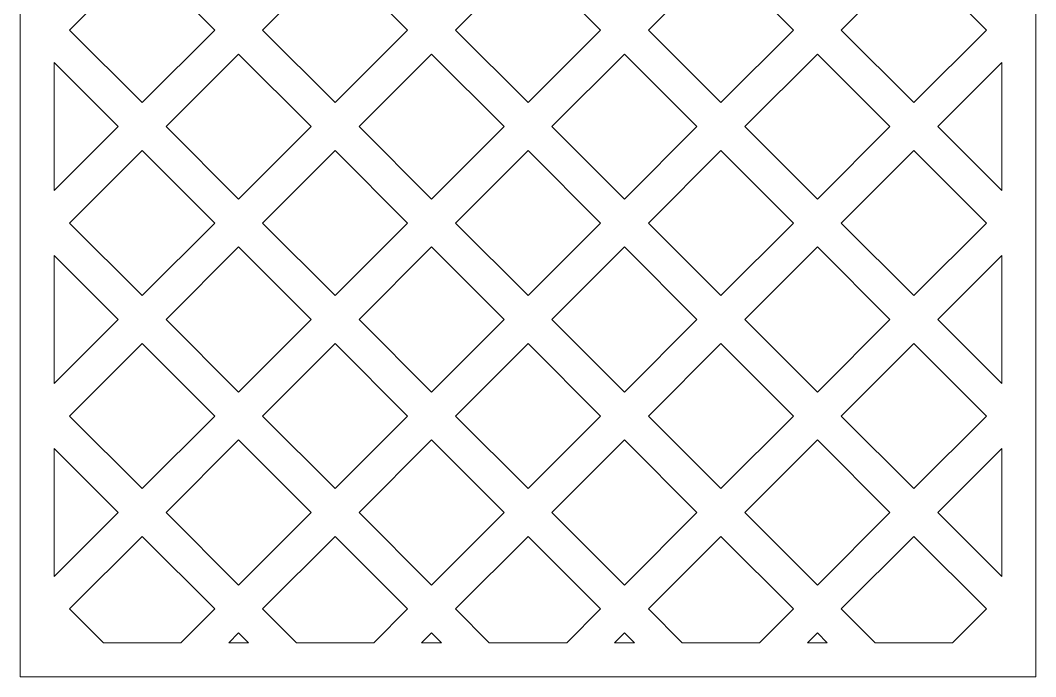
# Model space of a CAD drawing. Header units: centimetres. Extents: x 15 to 18.3, y -9.5 to 9.5.
# Drawn here: x 14.998 to 18.274, y -9.5 to -7.383 of the extents above; entities that cross this region are included whole.
import ezdxf

# ---------------------------------------------------------------- set-up
doc = ezdxf.new("R2010")
doc.units = ezdxf.units.CM
doc.header["$MEASUREMENT"] = 0
doc.layers.add('layer 1', color=7, linetype='Continuous')

msp = doc.modelspace()

# ---------------------------------------------------------------- linework, layer by layer
at = {"layer": 'layer 1', "color": 250, "lineweight": 9}
for points, knots in [([(14.99807, 9.5), (14.99807, 9.5), (14.99807, 9.5), (14.99807, 9.5), (14.99807, 9.5), (14.99807, 9.5), (18.27392, 9.5), (18.27392, 9.5), (18.27392, 9.5), (18.27392, 9.5), (18.27392, -9.5), (18.27392, -9.5), (18.27392, -9.5), (18.27392, -9.5), (14.99807, -9.5), (14.99807, -9.5), (14.99807, -9.5), (14.99807, -9.5), (14.99807, 9.5), (14.99807, 9.5)], [0, 0, 0, 0, 0.1666667, 0.1666667, 0.1666667, 0.1666667, 0.3333333, 0.3333333, 0.3333333, 0.3333333, 0.5, 0.5, 0.5, 0.5, 0.6666667, 0.6666667, 0.6666667, 0.6666667, 1, 1, 1, 1]), ([(15.62516, -7.41437), (15.62516, -7.41437), (15.62516, -7.41437), (15.62516, -7.41437), (15.62516, -7.41437), (15.62516, -7.41437), (15.39119, -7.18037), (15.39119, -7.18037), (15.39119, -7.18037), (15.39119, -7.18037), (15.15717, -7.41437), (15.15717, -7.41437), (15.15717, -7.41437), (15.15717, -7.41437), (15.39119, -7.64835), (15.39119, -7.64835), (15.39119, -7.64835), (15.39119, -7.64835), (15.62516, -7.41437), (15.62516, -7.41437)], [0, 0, 0, 0, 0.1666667, 0.1666667, 0.1666667, 0.1666667, 0.3333333, 0.3333333, 0.3333333, 0.3333333, 0.5, 0.5, 0.5, 0.5, 0.6666667, 0.6666667, 0.6666667, 0.6666667, 1, 1, 1, 1]), ([(16.24758, -7.41437), (16.24758, -7.41437), (16.24758, -7.41437), (16.24758, -7.41437), (16.24758, -7.41437), (16.24758, -7.41437), (16.01358, -7.18037), (16.01358, -7.18037), (16.01358, -7.18037), (16.01358, -7.18037), (15.7796, -7.41437), (15.7796, -7.41437), (15.7796, -7.41437), (15.7796, -7.41437), (16.01358, -7.64835), (16.01358, -7.64835), (16.01358, -7.64835), (16.01358, -7.64835), (16.24758, -7.41437), (16.24758, -7.41437)], [0, 0, 0, 0, 0.1666667, 0.1666667, 0.1666667, 0.1666667, 0.3333333, 0.3333333, 0.3333333, 0.3333333, 0.5, 0.5, 0.5, 0.5, 0.6666667, 0.6666667, 0.6666667, 0.6666667, 1, 1, 1, 1]), ([(16.86999, -7.41437), (16.86999, -7.41437), (16.86999, -7.41437), (16.86999, -7.41437), (16.86999, -7.41437), (16.86999, -7.41437), (16.63602, -7.18037), (16.63602, -7.18037), (16.63602, -7.18037), (16.63602, -7.18037), (16.40199, -7.41437), (16.40199, -7.41437), (16.40199, -7.41437), (16.40199, -7.41437), (16.63602, -7.64835), (16.63602, -7.64835), (16.63602, -7.64835), (16.63602, -7.64835), (16.86999, -7.41437), (16.86999, -7.41437)], [0, 0, 0, 0, 0.1666667, 0.1666667, 0.1666667, 0.1666667, 0.3333333, 0.3333333, 0.3333333, 0.3333333, 0.5, 0.5, 0.5, 0.5, 0.6666667, 0.6666667, 0.6666667, 0.6666667, 1, 1, 1, 1]), ([(17.49241, -7.41437), (17.49241, -7.41437), (17.49241, -7.41437), (17.49241, -7.41437), (17.49241, -7.41437), (17.49241, -7.41437), (17.2584, -7.18037), (17.2584, -7.18037), (17.2584, -7.18037), (17.2584, -7.18037), (17.02443, -7.41437), (17.02443, -7.41437), (17.02443, -7.41437), (17.02443, -7.41437), (17.2584, -7.64835), (17.2584, -7.64835), (17.2584, -7.64835), (17.2584, -7.64835), (17.49241, -7.41437), (17.49241, -7.41437)], [0, 0, 0, 0, 0.1666667, 0.1666667, 0.1666667, 0.1666667, 0.3333333, 0.3333333, 0.3333333, 0.3333333, 0.5, 0.5, 0.5, 0.5, 0.6666667, 0.6666667, 0.6666667, 0.6666667, 1, 1, 1, 1]), ([(18.11482, -7.41437), (18.11482, -7.41437), (18.11482, -7.41437), (18.11482, -7.41437), (18.11482, -7.41437), (18.11482, -7.41437), (17.88082, -7.18037), (17.88082, -7.18037), (17.88082, -7.18037), (17.88082, -7.18037), (17.64682, -7.41437), (17.64682, -7.41437), (17.64682, -7.41437), (17.64682, -7.41437), (17.88082, -7.64835), (17.88082, -7.64835), (17.88082, -7.64835), (17.88082, -7.64835), (18.11482, -7.41437), (18.11482, -7.41437)], [0, 0, 0, 0, 0.1666667, 0.1666667, 0.1666667, 0.1666667, 0.3333333, 0.3333333, 0.3333333, 0.3333333, 0.5, 0.5, 0.5, 0.5, 0.6666667, 0.6666667, 0.6666667, 0.6666667, 1, 1, 1, 1]), ([(15.93638, -7.72558), (15.93638, -7.72558), (15.93638, -7.72558), (15.93638, -7.72558), (15.93638, -7.72558), (15.93638, -7.72558), (15.70238, -7.49158), (15.70238, -7.49158), (15.70238, -7.49158), (15.70238, -7.49158), (15.46838, -7.72558), (15.46838, -7.72558), (15.46838, -7.72558), (15.46838, -7.72558), (15.70238, -7.95956), (15.70238, -7.95956), (15.70238, -7.95956), (15.70238, -7.95956), (15.93638, -7.72558), (15.93638, -7.72558)], [0, 0, 0, 0, 0.1666667, 0.1666667, 0.1666667, 0.1666667, 0.3333333, 0.3333333, 0.3333333, 0.3333333, 0.5, 0.5, 0.5, 0.5, 0.6666667, 0.6666667, 0.6666667, 0.6666667, 1, 1, 1, 1]), ([(16.55878, -7.72558), (16.55878, -7.72558), (16.55878, -7.72558), (16.55878, -7.72558), (16.55878, -7.72558), (16.55878, -7.72558), (16.32482, -7.49158), (16.32482, -7.49158), (16.32482, -7.49158), (16.32482, -7.49158), (16.09079, -7.72558), (16.09079, -7.72558), (16.09079, -7.72558), (16.09079, -7.72558), (16.32482, -7.95956), (16.32482, -7.95956), (16.32482, -7.95956), (16.32482, -7.95956), (16.55878, -7.72558), (16.55878, -7.72558)], [0, 0, 0, 0, 0.1666667, 0.1666667, 0.1666667, 0.1666667, 0.3333333, 0.3333333, 0.3333333, 0.3333333, 0.5, 0.5, 0.5, 0.5, 0.6666667, 0.6666667, 0.6666667, 0.6666667, 1, 1, 1, 1]), ([(17.18121, -7.72558), (17.18121, -7.72558), (17.18121, -7.72558), (17.18121, -7.72558), (17.18121, -7.72558), (17.18121, -7.72558), (16.94719, -7.49158), (16.94719, -7.49158), (16.94719, -7.49158), (16.94719, -7.49158), (16.71321, -7.72558), (16.71321, -7.72558), (16.71321, -7.72558), (16.71321, -7.72558), (16.94719, -7.95956), (16.94719, -7.95956), (16.94719, -7.95956), (16.94719, -7.95956), (17.18121, -7.72558), (17.18121, -7.72558)], [0, 0, 0, 0, 0.1666667, 0.1666667, 0.1666667, 0.1666667, 0.3333333, 0.3333333, 0.3333333, 0.3333333, 0.5, 0.5, 0.5, 0.5, 0.6666667, 0.6666667, 0.6666667, 0.6666667, 1, 1, 1, 1]), ([(17.80363, -7.72558), (17.80363, -7.72558), (17.80363, -7.72558), (17.80363, -7.72558), (17.80363, -7.72558), (17.80363, -7.72558), (17.56962, -7.49158), (17.56962, -7.49158), (17.56962, -7.49158), (17.56962, -7.49158), (17.33562, -7.72558), (17.33562, -7.72558), (17.33562, -7.72558), (17.33562, -7.72558), (17.56962, -7.95956), (17.56962, -7.95956), (17.56962, -7.95956), (17.56962, -7.95956), (17.80363, -7.72558), (17.80363, -7.72558)], [0, 0, 0, 0, 0.1666667, 0.1666667, 0.1666667, 0.1666667, 0.3333333, 0.3333333, 0.3333333, 0.3333333, 0.5, 0.5, 0.5, 0.5, 0.6666667, 0.6666667, 0.6666667, 0.6666667, 1, 1, 1, 1]), ([(15.10726, -7.93228), (15.10726, -7.93228), (15.10726, -7.93228), (15.10726, -7.93228), (15.10726, -7.93228), (15.10726, -7.93228), (15.31395, -7.72558), (15.31395, -7.72558), (15.31395, -7.72558), (15.31395, -7.72558), (15.10726, -7.51888), (15.10726, -7.51888), (15.10726, -7.51888), (15.10726, -7.51888), (15.10726, -7.93228), (15.10726, -7.93228)], [0, 0, 0, 0, 0.2, 0.2, 0.2, 0.2, 0.4, 0.4, 0.4, 0.4, 0.6, 0.6, 0.6, 0.6, 1, 1, 1, 1]), ([(18.16474, -7.51888), (18.16474, -7.51888), (18.16474, -7.51888), (18.16474, -7.51888), (18.16474, -7.51888), (18.16474, -7.51888), (17.95804, -7.72558), (17.95804, -7.72558), (17.95804, -7.72558), (17.95804, -7.72558), (18.16474, -7.93228), (18.16474, -7.93228), (18.16474, -7.93228), (18.16474, -7.93228), (18.16474, -7.51888), (18.16474, -7.51888)], [0, 0, 0, 0, 0.2, 0.2, 0.2, 0.2, 0.4, 0.4, 0.4, 0.4, 0.6, 0.6, 0.6, 0.6, 1, 1, 1, 1]), ([(15.62516, -8.03678), (15.62516, -8.03678), (15.62516, -8.03678), (15.62516, -8.03678), (15.62516, -8.03678), (15.62516, -8.03678), (15.39119, -7.80279), (15.39119, -7.80279), (15.39119, -7.80279), (15.39119, -7.80279), (15.15717, -8.03678), (15.15717, -8.03678), (15.15717, -8.03678), (15.15717, -8.03678), (15.39119, -8.27078), (15.39119, -8.27078), (15.39119, -8.27078), (15.39119, -8.27078), (15.62516, -8.03678), (15.62516, -8.03678)], [0, 0, 0, 0, 0.1666667, 0.1666667, 0.1666667, 0.1666667, 0.3333333, 0.3333333, 0.3333333, 0.3333333, 0.5, 0.5, 0.5, 0.5, 0.6666667, 0.6666667, 0.6666667, 0.6666667, 1, 1, 1, 1]), ([(16.24758, -8.03678), (16.24758, -8.03678), (16.24758, -8.03678), (16.24758, -8.03678), (16.24758, -8.03678), (16.24758, -8.03678), (16.01358, -7.80279), (16.01358, -7.80279), (16.01358, -7.80279), (16.01358, -7.80279), (15.7796, -8.03678), (15.7796, -8.03678), (15.7796, -8.03678), (15.7796, -8.03678), (16.01358, -8.27078), (16.01358, -8.27078), (16.01358, -8.27078), (16.01358, -8.27078), (16.24758, -8.03678), (16.24758, -8.03678)], [0, 0, 0, 0, 0.1666667, 0.1666667, 0.1666667, 0.1666667, 0.3333333, 0.3333333, 0.3333333, 0.3333333, 0.5, 0.5, 0.5, 0.5, 0.6666667, 0.6666667, 0.6666667, 0.6666667, 1, 1, 1, 1]), ([(16.86999, -8.03678), (16.86999, -8.03678), (16.86999, -8.03678), (16.86999, -8.03678), (16.86999, -8.03678), (16.86999, -8.03678), (16.63602, -7.80279), (16.63602, -7.80279), (16.63602, -7.80279), (16.63602, -7.80279), (16.40199, -8.03678), (16.40199, -8.03678), (16.40199, -8.03678), (16.40199, -8.03678), (16.63602, -8.27078), (16.63602, -8.27078), (16.63602, -8.27078), (16.63602, -8.27078), (16.86999, -8.03678), (16.86999, -8.03678)], [0, 0, 0, 0, 0.1666667, 0.1666667, 0.1666667, 0.1666667, 0.3333333, 0.3333333, 0.3333333, 0.3333333, 0.5, 0.5, 0.5, 0.5, 0.6666667, 0.6666667, 0.6666667, 0.6666667, 1, 1, 1, 1]), ([(17.49241, -8.03678), (17.49241, -8.03678), (17.49241, -8.03678), (17.49241, -8.03678), (17.49241, -8.03678), (17.49241, -8.03678), (17.2584, -7.80279), (17.2584, -7.80279), (17.2584, -7.80279), (17.2584, -7.80279), (17.02443, -8.03678), (17.02443, -8.03678), (17.02443, -8.03678), (17.02443, -8.03678), (17.2584, -8.27078), (17.2584, -8.27078), (17.2584, -8.27078), (17.2584, -8.27078), (17.49241, -8.03678), (17.49241, -8.03678)], [0, 0, 0, 0, 0.1666667, 0.1666667, 0.1666667, 0.1666667, 0.3333333, 0.3333333, 0.3333333, 0.3333333, 0.5, 0.5, 0.5, 0.5, 0.6666667, 0.6666667, 0.6666667, 0.6666667, 1, 1, 1, 1]), ([(18.11482, -8.03678), (18.11482, -8.03678), (18.11482, -8.03678), (18.11482, -8.03678), (18.11482, -8.03678), (18.11482, -8.03678), (17.88082, -7.80279), (17.88082, -7.80279), (17.88082, -7.80279), (17.88082, -7.80279), (17.64682, -8.03678), (17.64682, -8.03678), (17.64682, -8.03678), (17.64682, -8.03678), (17.88082, -8.27078), (17.88082, -8.27078), (17.88082, -8.27078), (17.88082, -8.27078), (18.11482, -8.03678), (18.11482, -8.03678)], [0, 0, 0, 0, 0.1666667, 0.1666667, 0.1666667, 0.1666667, 0.3333333, 0.3333333, 0.3333333, 0.3333333, 0.5, 0.5, 0.5, 0.5, 0.6666667, 0.6666667, 0.6666667, 0.6666667, 1, 1, 1, 1]), ([(15.93638, -8.34799), (15.93638, -8.34799), (15.93638, -8.34799), (15.93638, -8.34799), (15.93638, -8.34799), (15.93638, -8.34799), (15.70238, -8.11399), (15.70238, -8.11399), (15.70238, -8.11399), (15.70238, -8.11399), (15.46838, -8.34799), (15.46838, -8.34799), (15.46838, -8.34799), (15.46838, -8.34799), (15.70238, -8.58199), (15.70238, -8.58199), (15.70238, -8.58199), (15.70238, -8.58199), (15.93638, -8.34799), (15.93638, -8.34799)], [0, 0, 0, 0, 0.1666667, 0.1666667, 0.1666667, 0.1666667, 0.3333333, 0.3333333, 0.3333333, 0.3333333, 0.5, 0.5, 0.5, 0.5, 0.6666667, 0.6666667, 0.6666667, 0.6666667, 1, 1, 1, 1]), ([(16.55878, -8.34799), (16.55878, -8.34799), (16.55878, -8.34799), (16.55878, -8.34799), (16.55878, -8.34799), (16.55878, -8.34799), (16.32482, -8.11399), (16.32482, -8.11399), (16.32482, -8.11399), (16.32482, -8.11399), (16.09079, -8.34799), (16.09079, -8.34799), (16.09079, -8.34799), (16.09079, -8.34799), (16.32482, -8.58199), (16.32482, -8.58199), (16.32482, -8.58199), (16.32482, -8.58199), (16.55878, -8.34799), (16.55878, -8.34799)], [0, 0, 0, 0, 0.1666667, 0.1666667, 0.1666667, 0.1666667, 0.3333333, 0.3333333, 0.3333333, 0.3333333, 0.5, 0.5, 0.5, 0.5, 0.6666667, 0.6666667, 0.6666667, 0.6666667, 1, 1, 1, 1]), ([(17.18121, -8.34799), (17.18121, -8.34799), (17.18121, -8.34799), (17.18121, -8.34799), (17.18121, -8.34799), (17.18121, -8.34799), (16.94719, -8.11399), (16.94719, -8.11399), (16.94719, -8.11399), (16.94719, -8.11399), (16.71321, -8.34799), (16.71321, -8.34799), (16.71321, -8.34799), (16.71321, -8.34799), (16.94719, -8.58199), (16.94719, -8.58199), (16.94719, -8.58199), (16.94719, -8.58199), (17.18121, -8.34799), (17.18121, -8.34799)], [0, 0, 0, 0, 0.1666667, 0.1666667, 0.1666667, 0.1666667, 0.3333333, 0.3333333, 0.3333333, 0.3333333, 0.5, 0.5, 0.5, 0.5, 0.6666667, 0.6666667, 0.6666667, 0.6666667, 1, 1, 1, 1]), ([(17.80363, -8.34799), (17.80363, -8.34799), (17.80363, -8.34799), (17.80363, -8.34799), (17.80363, -8.34799), (17.80363, -8.34799), (17.56962, -8.11399), (17.56962, -8.11399), (17.56962, -8.11399), (17.56962, -8.11399), (17.33562, -8.34799), (17.33562, -8.34799), (17.33562, -8.34799), (17.33562, -8.34799), (17.56962, -8.58199), (17.56962, -8.58199), (17.56962, -8.58199), (17.56962, -8.58199), (17.80363, -8.34799), (17.80363, -8.34799)], [0, 0, 0, 0, 0.1666667, 0.1666667, 0.1666667, 0.1666667, 0.3333333, 0.3333333, 0.3333333, 0.3333333, 0.5, 0.5, 0.5, 0.5, 0.6666667, 0.6666667, 0.6666667, 0.6666667, 1, 1, 1, 1]), ([(15.10726, -8.55468), (15.10726, -8.55468), (15.10726, -8.55468), (15.10726, -8.55468), (15.10726, -8.55468), (15.10726, -8.55468), (15.31395, -8.34799), (15.31395, -8.34799), (15.31395, -8.34799), (15.31395, -8.34799), (15.10726, -8.14129), (15.10726, -8.14129), (15.10726, -8.14129), (15.10726, -8.14129), (15.10726, -8.55468), (15.10726, -8.55468)], [0, 0, 0, 0, 0.2, 0.2, 0.2, 0.2, 0.4, 0.4, 0.4, 0.4, 0.6, 0.6, 0.6, 0.6, 1, 1, 1, 1]), ([(18.16474, -8.14129), (18.16474, -8.14129), (18.16474, -8.14129), (18.16474, -8.14129), (18.16474, -8.14129), (18.16474, -8.14129), (17.95804, -8.34799), (17.95804, -8.34799), (17.95804, -8.34799), (17.95804, -8.34799), (18.16474, -8.55469), (18.16474, -8.55469), (18.16474, -8.55469), (18.16474, -8.55469), (18.16474, -8.14129), (18.16474, -8.14129)], [0, 0, 0, 0, 0.2, 0.2, 0.2, 0.2, 0.4, 0.4, 0.4, 0.4, 0.6, 0.6, 0.6, 0.6, 1, 1, 1, 1]), ([(15.62516, -8.65919), (15.62516, -8.65919), (15.62516, -8.65919), (15.62516, -8.65919), (15.62516, -8.65919), (15.62516, -8.65919), (15.39119, -8.4252), (15.39119, -8.4252), (15.39119, -8.4252), (15.39119, -8.4252), (15.15717, -8.65919), (15.15717, -8.65919), (15.15717, -8.65919), (15.15717, -8.65919), (15.39119, -8.89319), (15.39119, -8.89319), (15.39119, -8.89319), (15.39119, -8.89319), (15.62516, -8.65919), (15.62516, -8.65919)], [0, 0, 0, 0, 0.1666667, 0.1666667, 0.1666667, 0.1666667, 0.3333333, 0.3333333, 0.3333333, 0.3333333, 0.5, 0.5, 0.5, 0.5, 0.6666667, 0.6666667, 0.6666667, 0.6666667, 1, 1, 1, 1]), ([(16.24758, -8.65919), (16.24758, -8.65919), (16.24758, -8.65919), (16.24758, -8.65919), (16.24758, -8.65919), (16.24758, -8.65919), (16.01358, -8.4252), (16.01358, -8.4252), (16.01358, -8.4252), (16.01358, -8.4252), (15.7796, -8.65919), (15.7796, -8.65919), (15.7796, -8.65919), (15.7796, -8.65919), (16.01358, -8.89319), (16.01358, -8.89319), (16.01358, -8.89319), (16.01358, -8.89319), (16.24758, -8.65919), (16.24758, -8.65919)], [0, 0, 0, 0, 0.1666667, 0.1666667, 0.1666667, 0.1666667, 0.3333333, 0.3333333, 0.3333333, 0.3333333, 0.5, 0.5, 0.5, 0.5, 0.6666667, 0.6666667, 0.6666667, 0.6666667, 1, 1, 1, 1]), ([(16.86999, -8.65919), (16.86999, -8.65919), (16.86999, -8.65919), (16.86999, -8.65919), (16.86999, -8.65919), (16.86999, -8.65919), (16.63602, -8.4252), (16.63602, -8.4252), (16.63602, -8.4252), (16.63602, -8.4252), (16.40199, -8.65919), (16.40199, -8.65919), (16.40199, -8.65919), (16.40199, -8.65919), (16.63602, -8.89319), (16.63602, -8.89319), (16.63602, -8.89319), (16.63602, -8.89319), (16.86999, -8.65919), (16.86999, -8.65919)], [0, 0, 0, 0, 0.1666667, 0.1666667, 0.1666667, 0.1666667, 0.3333333, 0.3333333, 0.3333333, 0.3333333, 0.5, 0.5, 0.5, 0.5, 0.6666667, 0.6666667, 0.6666667, 0.6666667, 1, 1, 1, 1]), ([(17.49241, -8.65919), (17.49241, -8.65919), (17.49241, -8.65919), (17.49241, -8.65919), (17.49241, -8.65919), (17.49241, -8.65919), (17.2584, -8.4252), (17.2584, -8.4252), (17.2584, -8.4252), (17.2584, -8.4252), (17.02443, -8.65919), (17.02443, -8.65919), (17.02443, -8.65919), (17.02443, -8.65919), (17.2584, -8.89319), (17.2584, -8.89319), (17.2584, -8.89319), (17.2584, -8.89319), (17.49241, -8.65919), (17.49241, -8.65919)], [0, 0, 0, 0, 0.1666667, 0.1666667, 0.1666667, 0.1666667, 0.3333333, 0.3333333, 0.3333333, 0.3333333, 0.5, 0.5, 0.5, 0.5, 0.6666667, 0.6666667, 0.6666667, 0.6666667, 1, 1, 1, 1]), ([(18.11482, -8.65919), (18.11482, -8.65919), (18.11482, -8.65919), (18.11482, -8.65919), (18.11482, -8.65919), (18.11482, -8.65919), (17.88082, -8.4252), (17.88082, -8.4252), (17.88082, -8.4252), (17.88082, -8.4252), (17.64682, -8.65919), (17.64682, -8.65919), (17.64682, -8.65919), (17.64682, -8.65919), (17.88082, -8.89319), (17.88082, -8.89319), (17.88082, -8.89319), (17.88082, -8.89319), (18.11482, -8.65919), (18.11482, -8.65919)], [0, 0, 0, 0, 0.1666667, 0.1666667, 0.1666667, 0.1666667, 0.3333333, 0.3333333, 0.3333333, 0.3333333, 0.5, 0.5, 0.5, 0.5, 0.6666667, 0.6666667, 0.6666667, 0.6666667, 1, 1, 1, 1]), ([(15.93638, -8.9704), (15.93638, -8.9704), (15.93638, -8.9704), (15.93638, -8.9704), (15.93638, -8.9704), (15.93638, -8.9704), (15.70238, -8.73641), (15.70238, -8.73641), (15.70238, -8.73641), (15.70238, -8.73641), (15.46838, -8.9704), (15.46838, -8.9704), (15.46838, -8.9704), (15.46838, -8.9704), (15.70238, -9.20439), (15.70238, -9.20439), (15.70238, -9.20439), (15.70238, -9.20439), (15.93638, -8.9704), (15.93638, -8.9704)], [0, 0, 0, 0, 0.1666667, 0.1666667, 0.1666667, 0.1666667, 0.3333333, 0.3333333, 0.3333333, 0.3333333, 0.5, 0.5, 0.5, 0.5, 0.6666667, 0.6666667, 0.6666667, 0.6666667, 1, 1, 1, 1]), ([(16.55878, -8.9704), (16.55878, -8.9704), (16.55878, -8.9704), (16.55878, -8.9704), (16.55878, -8.9704), (16.55878, -8.9704), (16.32482, -8.73641), (16.32482, -8.73641), (16.32482, -8.73641), (16.32482, -8.73641), (16.09079, -8.9704), (16.09079, -8.9704), (16.09079, -8.9704), (16.09079, -8.9704), (16.32482, -9.20439), (16.32482, -9.20439), (16.32482, -9.20439), (16.32482, -9.20439), (16.55878, -8.9704), (16.55878, -8.9704)], [0, 0, 0, 0, 0.1666667, 0.1666667, 0.1666667, 0.1666667, 0.3333333, 0.3333333, 0.3333333, 0.3333333, 0.5, 0.5, 0.5, 0.5, 0.6666667, 0.6666667, 0.6666667, 0.6666667, 1, 1, 1, 1]), ([(17.18121, -8.9704), (17.18121, -8.9704), (17.18121, -8.9704), (17.18121, -8.9704), (17.18121, -8.9704), (17.18121, -8.9704), (16.94719, -8.73641), (16.94719, -8.73641), (16.94719, -8.73641), (16.94719, -8.73641), (16.71321, -8.9704), (16.71321, -8.9704), (16.71321, -8.9704), (16.71321, -8.9704), (16.94719, -9.20439), (16.94719, -9.20439), (16.94719, -9.20439), (16.94719, -9.20439), (17.18121, -8.9704), (17.18121, -8.9704)], [0, 0, 0, 0, 0.1666667, 0.1666667, 0.1666667, 0.1666667, 0.3333333, 0.3333333, 0.3333333, 0.3333333, 0.5, 0.5, 0.5, 0.5, 0.6666667, 0.6666667, 0.6666667, 0.6666667, 1, 1, 1, 1]), ([(17.80363, -8.9704), (17.80363, -8.9704), (17.80363, -8.9704), (17.80363, -8.9704), (17.80363, -8.9704), (17.80363, -8.9704), (17.56962, -8.73641), (17.56962, -8.73641), (17.56962, -8.73641), (17.56962, -8.73641), (17.33562, -8.9704), (17.33562, -8.9704), (17.33562, -8.9704), (17.33562, -8.9704), (17.56962, -9.20439), (17.56962, -9.20439), (17.56962, -9.20439), (17.56962, -9.20439), (17.80363, -8.9704), (17.80363, -8.9704)], [0, 0, 0, 0, 0.1666667, 0.1666667, 0.1666667, 0.1666667, 0.3333333, 0.3333333, 0.3333333, 0.3333333, 0.5, 0.5, 0.5, 0.5, 0.6666667, 0.6666667, 0.6666667, 0.6666667, 1, 1, 1, 1]), ([(15.10726, -9.17709), (15.10726, -9.17709), (15.10726, -9.17709), (15.10726, -9.17709), (15.10726, -9.17709), (15.10726, -9.17709), (15.31395, -8.9704), (15.31395, -8.9704), (15.31395, -8.9704), (15.31395, -8.9704), (15.10726, -8.76371), (15.10726, -8.76371), (15.10726, -8.76371), (15.10726, -8.76371), (15.10726, -9.17709), (15.10726, -9.17709)], [0, 0, 0, 0, 0.2, 0.2, 0.2, 0.2, 0.4, 0.4, 0.4, 0.4, 0.6, 0.6, 0.6, 0.6, 1, 1, 1, 1]), ([(18.16474, -8.76371), (18.16474, -8.76371), (18.16474, -8.76371), (18.16474, -8.76371), (18.16474, -8.76371), (18.16474, -8.76371), (17.95804, -8.9704), (17.95804, -8.9704), (17.95804, -8.9704), (17.95804, -8.9704), (18.16474, -9.1771), (18.16474, -9.1771), (18.16474, -9.1771), (18.16474, -9.1771), (18.16474, -8.76371), (18.16474, -8.76371)], [0, 0, 0, 0, 0.2, 0.2, 0.2, 0.2, 0.4, 0.4, 0.4, 0.4, 0.6, 0.6, 0.6, 0.6, 1, 1, 1, 1]), ([(15.51598, -9.39081), (15.51598, -9.39081), (15.51598, -9.39081), (15.51598, -9.39081), (15.51598, -9.39081), (15.51598, -9.39081), (15.62516, -9.28161), (15.62516, -9.28161), (15.62516, -9.28161), (15.62516, -9.28161), (15.39119, -9.04762), (15.39119, -9.04762), (15.39119, -9.04762), (15.39119, -9.04762), (15.15717, -9.28161), (15.15717, -9.28161), (15.15717, -9.28161), (15.15717, -9.28161), (15.26636, -9.39081), (15.26636, -9.39081), (15.26636, -9.39081), (15.26636, -9.39081), (15.51598, -9.39081), (15.51598, -9.39081)], [0, 0, 0, 0, 0.1428571, 0.1428571, 0.1428571, 0.1428571, 0.2857143, 0.2857143, 0.2857143, 0.2857143, 0.4285714, 0.4285714, 0.4285714, 0.4285714, 0.5714286, 0.5714286, 0.5714286, 0.5714286, 0.7142857, 0.7142857, 0.7142857, 0.7142857, 1, 1, 1, 1]), ([(16.1384, -9.39081), (16.1384, -9.39081), (16.1384, -9.39081), (16.1384, -9.39081), (16.1384, -9.39081), (16.1384, -9.39081), (16.24758, -9.28161), (16.24758, -9.28161), (16.24758, -9.28161), (16.24758, -9.28161), (16.01358, -9.04762), (16.01358, -9.04762), (16.01358, -9.04762), (16.01358, -9.04762), (15.7796, -9.28161), (15.7796, -9.28161), (15.7796, -9.28161), (15.7796, -9.28161), (15.8888, -9.39081), (15.8888, -9.39081), (15.8888, -9.39081), (15.8888, -9.39081), (16.1384, -9.39081), (16.1384, -9.39081)], [0, 0, 0, 0, 0.1428571, 0.1428571, 0.1428571, 0.1428571, 0.2857143, 0.2857143, 0.2857143, 0.2857143, 0.4285714, 0.4285714, 0.4285714, 0.4285714, 0.5714286, 0.5714286, 0.5714286, 0.5714286, 0.7142857, 0.7142857, 0.7142857, 0.7142857, 1, 1, 1, 1]), ([(16.76079, -9.39081), (16.76079, -9.39081), (16.76079, -9.39081), (16.76079, -9.39081), (16.76079, -9.39081), (16.76079, -9.39081), (16.86999, -9.28161), (16.86999, -9.28161), (16.86999, -9.28161), (16.86999, -9.28161), (16.63602, -9.04762), (16.63602, -9.04762), (16.63602, -9.04762), (16.63602, -9.04762), (16.40199, -9.28161), (16.40199, -9.28161), (16.40199, -9.28161), (16.40199, -9.28161), (16.51119, -9.39081), (16.51119, -9.39081), (16.51119, -9.39081), (16.51119, -9.39081), (16.76079, -9.39081), (16.76079, -9.39081)], [0, 0, 0, 0, 0.1428571, 0.1428571, 0.1428571, 0.1428571, 0.2857143, 0.2857143, 0.2857143, 0.2857143, 0.4285714, 0.4285714, 0.4285714, 0.4285714, 0.5714286, 0.5714286, 0.5714286, 0.5714286, 0.7142857, 0.7142857, 0.7142857, 0.7142857, 1, 1, 1, 1]), ([(17.3832, -9.39081), (17.3832, -9.39081), (17.3832, -9.39081), (17.3832, -9.39081), (17.3832, -9.39081), (17.3832, -9.39081), (17.49241, -9.28161), (17.49241, -9.28161), (17.49241, -9.28161), (17.49241, -9.28161), (17.2584, -9.04762), (17.2584, -9.04762), (17.2584, -9.04762), (17.2584, -9.04762), (17.02443, -9.28161), (17.02443, -9.28161), (17.02443, -9.28161), (17.02443, -9.28161), (17.13363, -9.39081), (17.13363, -9.39081), (17.13363, -9.39081), (17.13363, -9.39081), (17.3832, -9.39081), (17.3832, -9.39081)], [0, 0, 0, 0, 0.1428571, 0.1428571, 0.1428571, 0.1428571, 0.2857143, 0.2857143, 0.2857143, 0.2857143, 0.4285714, 0.4285714, 0.4285714, 0.4285714, 0.5714286, 0.5714286, 0.5714286, 0.5714286, 0.7142857, 0.7142857, 0.7142857, 0.7142857, 1, 1, 1, 1]), ([(18.00562, -9.39081), (18.00562, -9.39081), (18.00562, -9.39081), (18.00562, -9.39081), (18.00562, -9.39081), (18.00562, -9.39081), (18.11482, -9.28161), (18.11482, -9.28161), (18.11482, -9.28161), (18.11482, -9.28161), (17.88082, -9.04762), (17.88082, -9.04762), (17.88082, -9.04762), (17.88082, -9.04762), (17.64682, -9.28161), (17.64682, -9.28161), (17.64682, -9.28161), (17.64682, -9.28161), (17.75602, -9.39081), (17.75602, -9.39081), (17.75602, -9.39081), (17.75602, -9.39081), (18.00562, -9.39081), (18.00562, -9.39081)], [0, 0, 0, 0, 0.1428571, 0.1428571, 0.1428571, 0.1428571, 0.2857143, 0.2857143, 0.2857143, 0.2857143, 0.4285714, 0.4285714, 0.4285714, 0.4285714, 0.5714286, 0.5714286, 0.5714286, 0.5714286, 0.7142857, 0.7142857, 0.7142857, 0.7142857, 1, 1, 1, 1]), ([(15.73437, -9.39081), (15.73437, -9.39081), (15.73437, -9.39081), (15.73437, -9.39081), (15.73437, -9.39081), (15.73437, -9.39081), (15.70238, -9.35882), (15.70238, -9.35882), (15.70238, -9.35882), (15.70238, -9.35882), (15.67039, -9.39081), (15.67039, -9.39081), (15.67039, -9.39081), (15.67039, -9.39081), (15.73437, -9.39081), (15.73437, -9.39081)], [0, 0, 0, 0, 0.2, 0.2, 0.2, 0.2, 0.4, 0.4, 0.4, 0.4, 0.6, 0.6, 0.6, 0.6, 1, 1, 1, 1]), ([(16.35676, -9.39081), (16.35676, -9.39081), (16.35676, -9.39081), (16.35676, -9.39081), (16.35676, -9.39081), (16.35676, -9.39081), (16.32482, -9.35882), (16.32482, -9.35882), (16.32482, -9.35882), (16.32482, -9.35882), (16.29281, -9.39081), (16.29281, -9.39081), (16.29281, -9.39081), (16.29281, -9.39081), (16.35676, -9.39081), (16.35676, -9.39081)], [0, 0, 0, 0, 0.2, 0.2, 0.2, 0.2, 0.4, 0.4, 0.4, 0.4, 0.6, 0.6, 0.6, 0.6, 1, 1, 1, 1]), ([(16.9792, -9.39081), (16.9792, -9.39081), (16.9792, -9.39081), (16.9792, -9.39081), (16.9792, -9.39081), (16.9792, -9.39081), (16.94719, -9.35882), (16.94719, -9.35882), (16.94719, -9.35882), (16.94719, -9.35882), (16.91522, -9.39081), (16.91522, -9.39081), (16.91522, -9.39081), (16.91522, -9.39081), (16.9792, -9.39081), (16.9792, -9.39081)], [0, 0, 0, 0, 0.2, 0.2, 0.2, 0.2, 0.4, 0.4, 0.4, 0.4, 0.6, 0.6, 0.6, 0.6, 1, 1, 1, 1]), ([(17.60159, -9.39081), (17.60159, -9.39081), (17.60159, -9.39081), (17.60159, -9.39081), (17.60159, -9.39081), (17.60159, -9.39081), (17.56962, -9.35882), (17.56962, -9.35882), (17.56962, -9.35882), (17.56962, -9.35882), (17.53764, -9.39081), (17.53764, -9.39081), (17.53764, -9.39081), (17.53764, -9.39081), (17.60159, -9.39081), (17.60159, -9.39081)], [0, 0, 0, 0, 0.2, 0.2, 0.2, 0.2, 0.4, 0.4, 0.4, 0.4, 0.6, 0.6, 0.6, 0.6, 1, 1, 1, 1])]:
    msp.add_open_spline(points, degree=3, knots=knots, dxfattribs=at)

doc.saveas('drawing.dxf')
